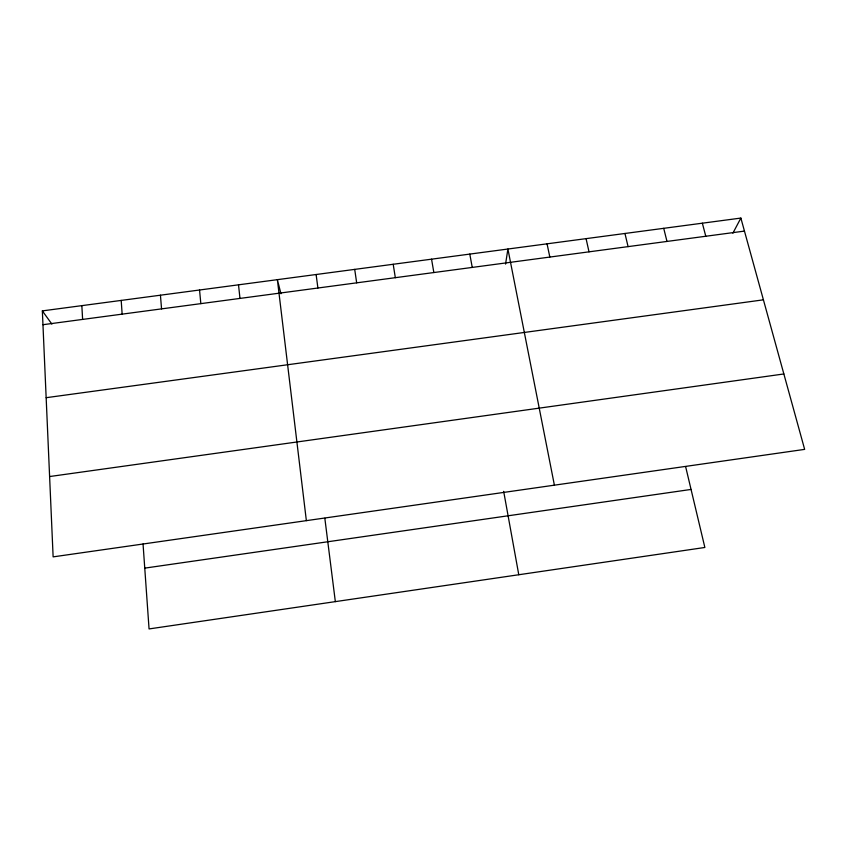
<?xml version="1.0" encoding="UTF-8"?>
<svg xmlns="http://www.w3.org/2000/svg" width="847" height="847" viewBox="0 0 847 847"><rect width="100%" height="100%" fill="white"/><g stroke="black" fill="none" stroke-linecap="round" stroke-linejoin="round"><path stroke-width="1.27" d="M505.553 264.095L507.914 249.029L554.393 485.172M732.867 233.211L740.871 218.071L42.35 310.891L53.128 556.871L804.65 449.376L740.871 218.071M144.763 568.125L691.057 489.439M49.602 476.543L783.856 373.961M46.151 397.698L763.412 299.827M42.953 324.708L744.46 231.093M42.35 310.891L51.879 324.094M702.354 223.195L705.784 236.26M280.95 293.74L277.371 279.658L306.36 520.651M663.72 228.33L666.991 241.437M685.636 466.655L704.863 547.469L149.061 628.929L143.048 543.986M624.959 233.476L628.072 246.625M586.071 238.642L589.014 251.834M547.056 243.83L549.83 257.065M469.789 254.089L472.245 267.419M503.669 491.355L518.777 574.742M431.557 259.171L433.844 272.543M393.199 264.275L395.327 277.689M354.713 269.388L356.672 282.845M316.111 274.513L317.9 288.012M324.835 518.258L335.338 601.624M238.515 284.825L239.976 298.419M199.543 290.002L200.834 303.639M160.432 295.201L161.555 308.88M121.195 300.41L122.148 314.142M81.841 305.64L82.614 319.414"/></g></svg>
